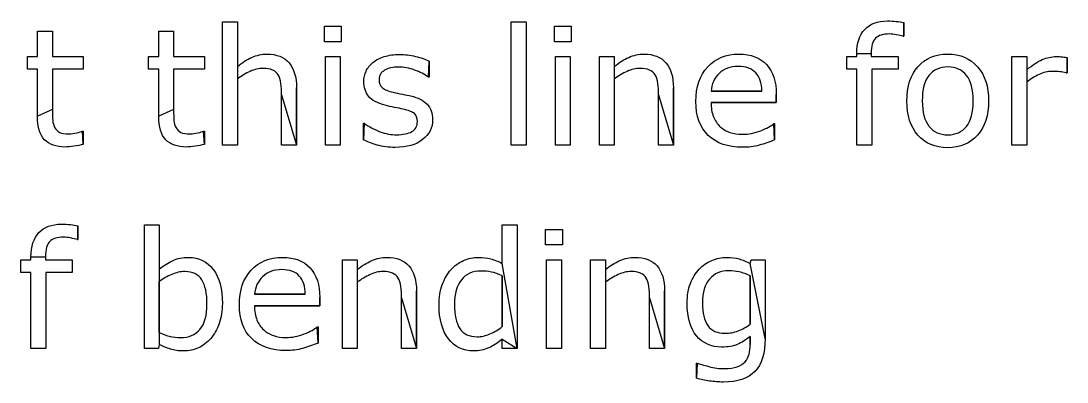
# Model space of a CAD drawing. Extents: x 90 to 629, y 114 to 572.
# Drawn here: x 504.7 to 582, y 396.4 to 423.1 of the extents above; entities that cross this region are included whole.
import ezdxf

# ---------------------------------------------------------------- set-up
doc = ezdxf.new("R2010")
doc.units = 0
doc.layers.add('Layer_1', color=7, linetype='CONTINUOUS')

msp = doc.modelspace()

# ---------------------------------------------------------------- linework, layer by layer
at = {"layer": 'Layer_1', "color": 7}
for points in [[(520.660893, 418.812935), (520.660893, 413.926223), (519.559333, 413.926223), (519.559333, 423.043407), (520.660893, 423.043407), (520.660893, 419.744575)], [(542.000725, 413.926223), (540.899165, 413.926223), (540.899165, 423.043407), (542.000725, 423.043407), (542.000725, 413.926223), (542.000725, 413.926223)], [(569.885525, 422.984807), (569.885525, 421.976995), (569.885493, 421.977)], [(505.895261, 416.064911), (505.895261, 419.545375), (505.151117, 419.545375), (505.151117, 420.471159), (505.895261, 420.471159), (505.895261, 422.352016), (506.996821, 422.352016), (506.996821, 420.471159), (509.270261, 420.471159), (509.270261, 419.545375), (506.996821, 419.545375), (506.996821, 416.562951)], [(514.848381, 416.064911), (514.848381, 419.545375), (514.104245, 419.545375), (514.104245, 420.471159), (514.848381, 420.471159), (514.848381, 422.352016), (515.949949, 422.352016), (515.949949, 420.471159), (518.223381, 420.471159), (518.223381, 419.545375), (515.949949, 419.545375), (515.949949, 416.562951)], [(528.336669, 421.566843), (527.094477, 421.566843), (527.094477, 422.709422), (528.336669, 422.709422), (528.336669, 421.566843), (528.336669, 421.566843)], [(545.328853, 421.566843), (544.086669, 421.566843), (544.086669, 422.709422), (545.328853, 422.709422), (545.328853, 421.566843), (545.328853, 421.566843)], [(569.885493, 421.977), (569.826933, 421.977)], [(528.266349, 413.926223), (527.164781, 413.926223), (527.164781, 420.471143), (528.266349, 420.471143), (528.266349, 413.926223), (528.266349, 413.926223)], [(545.258533, 413.926223), (544.156973, 413.926223), (544.156973, 420.471143), (545.258533, 420.471143), (545.258533, 413.926223), (545.258533, 413.926223)], [(548.504653, 418.812935), (548.504653, 413.926223), (547.403085, 413.926223), (547.403085, 420.471143), (548.504653, 420.471143), (548.504653, 419.744575)], [(567.489045, 420.693797), (567.489045, 420.471141), (569.475373, 420.471141), (569.475373, 419.545357), (567.524197, 419.545357), (567.524197, 413.926221), (566.422637, 413.926221), (566.422637, 419.545357), (565.678493, 419.545357), (565.678493, 420.471141), (566.422637, 420.471141), (566.422637, 420.687933)], [(578.973413, 418.572687), (578.973413, 413.926207), (577.871853, 413.926207), (577.871853, 420.471127), (578.973413, 420.471127), (578.973413, 419.504327)], [(534.828893, 420.137159), (534.828893, 418.959423), (534.770333, 418.959423)], [(581.955837, 420.400807), (581.955837, 419.269943), (581.955805, 419.269967)], [(581.955805, 419.269967), (581.897245, 419.269967)], [(525.031989, 418.174263), (525.031989, 413.926223), (525.031981, 413.926223)], [(552.875741, 418.174263), (552.875741, 413.926223), (552.875725, 413.926223)], [(525.031981, 413.926223), (523.930413, 413.926223), (523.930413, 417.652783)], [(552.875725, 413.926223), (551.774165, 413.926223), (551.774165, 417.652783)], [(555.653069, 417.928175), (559.403069, 417.928175), (559.403069, 417.928175)], [(560.475309, 417.682079), (560.475309, 417.084423), (560.475341, 417.084423)], [(560.475341, 417.084423), (555.653069, 417.084423)], [(575.024165, 417.195751), (575.024165, 417.195751)], [(576.160885, 417.195751), (576.160885, 417.195751)], [(535.086741, 415.812935), (535.086669, 415.812935)], [(529.971429, 414.318799), (529.971429, 415.555127), (530.030069, 415.555127)], [(560.287837, 415.525831), (560.346397, 415.525831), (560.346397, 414.324655)], [(509.211669, 414.975055), (509.270229, 414.975055), (509.270229, 413.984823), (509.270261, 413.984815)], [(518.164797, 414.975055), (518.223357, 414.975055), (518.223357, 413.984823), (518.223381, 413.984815)], [(508.877645, 407.984815), (508.877645, 406.976999), (508.877685, 406.976999)], [(514.895261, 399.230903), (514.824941, 398.926223), (513.793693, 398.926223), (513.793693, 408.043407), (514.895253, 408.043407), (514.895253, 404.785591)], [(540.219477, 405.207471), (540.219477, 408.043407), (541.321045, 408.043407), (541.321045, 398.926223), (541.321045, 398.926223)], [(544.672605, 406.566847), (543.430413, 406.566847), (543.430413, 407.709423), (544.672605, 407.709423), (544.672605, 406.566847), (544.672605, 406.566847)], [(508.877685, 406.976999), (508.819045, 406.976999)], [(506.481157, 405.693767), (506.481157, 405.471111), (508.467485, 405.471111), (508.467485, 404.545327), (506.516317, 404.545327), (506.516317, 398.926191), (505.414749, 398.926191), (505.414749, 404.545327), (504.670613, 404.545327), (504.670613, 405.471111), (505.414749, 405.471111), (505.414749, 405.687903)], [(529.520277, 403.812935), (529.520277, 398.926223), (528.418717, 398.926223), (528.418717, 405.471143), (529.520277, 405.471143), (529.520277, 404.744575)], [(544.602285, 398.926223), (543.500717, 398.926223), (543.500717, 405.471143), (544.602285, 405.471143), (544.602285, 398.926223), (544.602285, 398.926223)], [(547.848397, 403.812935), (547.848397, 398.926223), (546.746837, 398.926223), (546.746837, 405.471143), (547.848397, 405.471143), (547.848397, 404.744575)], [(558.547573, 405.189879), (558.617893, 405.471127), (559.649141, 405.471127), (559.649141, 399.670343), (559.649165, 399.670359)], [(540.219477, 400.537551), (540.219477, 404.293407)], [(558.547605, 400.725047), (558.547605, 404.293407)], [(514.895261, 403.859831), (514.895261, 400.109831)], [(521.926509, 402.928175), (525.676509, 402.928175), (525.676509, 402.928175)], [(526.748741, 402.682079), (526.748741, 402.084423), (526.748773, 402.084423)], [(533.891373, 403.174263), (533.891373, 398.926223), (533.891357, 398.926223)], [(552.219493, 403.174263), (552.219493, 398.926223), (552.219477, 398.926223)], [(518.416741, 402.219207), (518.416741, 402.219207)], [(519.553453, 402.248487), (519.553461, 402.248487)], [(526.748773, 402.084423), (521.926509, 402.084423)], [(533.891357, 398.926223), (532.789789, 398.926223), (532.789789, 402.652783)], [(552.219477, 398.926223), (551.117917, 398.926223), (551.117917, 402.652783)], [(526.561277, 400.525831), (526.619837, 400.525831), (526.619837, 399.324655)], [(540.219477, 400.537543), (540.219477, 400.537551)], [(558.547605, 400.725047), (558.547605, 400.725047)], [(541.321045, 398.926223), (540.219477, 398.926223), (540.219477, 399.611767)], [(558.547573, 399.219175), (558.547573, 399.816831)], [(554.574949, 396.728935), (554.574949, 397.853935), (554.633509, 397.853935)]]:
    msp.add_lwpolyline(points, close=True, dxfattribs=at)
for points in [[(567.002717, 422.475045), (567.389431, 422.893014), (567.948023, 423.101999), (568.678493, 423.101999)], [(568.678493, 423.101999), (568.924589, 423.101999), (569.145293, 423.090279), (569.340605, 423.066839)], [(569.340605, 423.066839), (569.539821, 423.043399), (569.721461, 423.016055), (569.885525, 422.984807)], [(566.422637, 420.687933), (566.422637, 421.465279), (566.615997, 422.060983), (567.002717, 422.475045)], [(568.836701, 422.141061), (568.364045, 422.141061), (568.020293, 422.035592), (567.805445, 421.824655)], [(569.352325, 422.082469), (569.157013, 422.12153), (568.985138, 422.141061), (568.836701, 422.141061)], [(569.826933, 421.977), (569.705839, 422.012157), (569.547637, 422.047314), (569.352325, 422.082469)], [(567.805445, 421.824655), (567.594511, 421.617623), (567.489045, 421.240671), (567.489045, 420.693797)], [(521.727301, 420.412551), (522.094485, 420.572705), (522.471437, 420.652783), (522.858157, 420.652783)], [(522.858157, 420.652783), (523.565191, 420.652783), (524.104255, 420.439892), (524.475349, 420.014111)], [(530.674597, 420.031687), (530.893349, 420.215281), (531.170693, 420.359812), (531.506629, 420.465279)], [(531.506629, 420.465279), (531.846474, 420.574655), (532.225381, 420.629343), (532.643349, 420.629343)], [(532.643349, 420.629343), (533.033973, 420.629343), (533.428503, 420.580516), (533.826941, 420.482863)], [(533.826941, 420.482863), (534.229282, 420.389108), (534.563266, 420.273873), (534.828893, 420.137159)], [(549.571061, 420.412551), (549.938245, 420.572705), (550.315197, 420.652783), (550.701917, 420.652783)], [(550.701917, 420.652783), (551.408946, 420.652783), (551.948007, 420.439892), (552.319101, 420.014111)], [(555.406949, 419.709423), (555.992885, 420.338329), (556.762415, 420.652783), (557.715541, 420.652783)], [(557.715541, 420.652783), (558.598351, 420.652783), (559.278039, 420.394969), (559.754605, 419.879343)], [(570.934325, 419.721143), (571.481199, 420.342236), (572.217527, 420.652783), (573.143309, 420.652783)], [(573.143309, 420.652783), (574.061277, 420.652783), (574.793698, 420.342236), (575.340573, 419.721143)], [(580.127717, 420.248471), (580.463653, 420.396908), (580.805447, 420.471127), (581.153101, 420.471127)], [(581.153101, 420.471127), (581.344509, 420.471127), (581.483181, 420.46526), (581.569117, 420.453527)], [(581.569117, 420.453527), (581.655058, 420.44574), (581.783965, 420.428167), (581.955837, 420.400807)], [(520.660893, 419.744575), (521.004642, 420.029732), (521.360111, 420.252391), (521.727301, 420.412551)], [(524.475349, 420.014111), (524.846442, 419.588329), (525.031989, 418.975047), (525.031989, 418.174263)], [(530.164829, 419.393015), (530.278109, 419.631297), (530.448031, 419.844188), (530.674597, 420.031687)], [(532.561349, 419.697703), (532.159002, 419.697703), (531.819157, 419.619577), (531.541813, 419.463327)], [(533.744941, 419.480903), (533.342599, 419.625436), (532.948069, 419.697703), (532.561349, 419.697703)], [(548.504653, 419.744575), (548.848402, 420.029732), (549.203871, 420.252391), (549.571061, 420.412551)], [(552.319101, 420.014111), (552.690194, 419.588329), (552.875741, 418.975047), (552.875741, 418.174263)], [(554.533901, 417.160591), (554.533901, 418.230905), (554.824917, 419.080516), (555.406949, 419.709423)], [(557.656981, 419.744575), (557.067135, 419.744575), (556.596431, 419.570748), (556.244869, 419.223095)], [(558.963621, 419.269967), (558.678463, 419.586372), (558.242917, 419.744575), (557.656981, 419.744575)], [(559.754605, 419.879343), (560.235074, 419.363716), (560.475309, 418.631295), (560.475309, 417.682079)], [(570.119869, 417.195751), (570.119869, 418.262156), (570.391354, 419.103953), (570.934325, 419.721143)], [(573.143309, 419.703559), (572.54565, 419.703559), (572.080805, 419.496529), (571.748773, 419.082471)], [(574.526117, 419.082471), (574.194085, 419.496529), (573.733149, 419.703559), (573.143309, 419.703559)], [(575.340573, 419.721143), (575.887447, 419.103953), (576.160885, 418.262156), (576.160885, 417.195751)], [(578.973413, 419.504327), (579.410917, 419.855889), (579.795685, 420.103937), (580.127717, 420.248471)], [(521.604253, 419.381295), (521.276125, 419.232857), (520.961671, 419.043404), (520.660893, 418.812935)], [(522.547613, 419.603951), (522.246829, 419.603951), (521.932375, 419.529732), (521.604253, 419.381295)], [(523.262453, 419.480903), (523.078858, 419.562935), (522.840578, 419.603951), (522.547613, 419.603951)], [(523.684333, 419.117623), (523.586674, 419.281687), (523.446047, 419.40278), (523.262453, 419.480903)], [(523.877693, 418.496535), (523.842546, 418.762156), (523.778093, 418.969185), (523.684333, 419.117623)], [(530.000765, 418.631295), (530.000765, 418.900825), (530.055453, 419.154732), (530.164829, 419.393015)], [(531.541813, 419.463327), (531.264469, 419.310985), (531.125797, 419.082471), (531.125797, 418.777783)], [(534.770333, 418.959423), (534.489079, 419.166452), (534.147282, 419.340279), (533.744941, 419.480903)], [(549.448013, 419.381295), (549.119885, 419.232857), (548.805431, 419.043404), (548.504653, 418.812935)], [(550.391373, 419.603951), (550.090589, 419.603951), (549.776135, 419.529732), (549.448013, 419.381295)], [(551.106213, 419.480903), (550.922618, 419.562935), (550.684338, 419.603951), (550.391373, 419.603951)], [(551.528085, 419.117623), (551.430431, 419.281687), (551.289807, 419.40278), (551.106213, 419.480903)], [(551.721445, 418.496535), (551.686298, 418.762156), (551.621845, 418.969185), (551.528085, 419.117623)], [(556.244869, 419.223095), (555.89721, 418.875436), (555.699943, 418.443796), (555.653069, 417.928175)], [(559.403069, 417.928175), (559.399335, 418.506297), (559.252853, 418.953561), (558.963621, 419.269967)], [(571.748773, 419.082471), (571.42065, 418.672311), (571.256589, 418.043404), (571.256589, 417.195751)], [(575.024165, 417.195751), (575.024165, 418.043404), (574.858149, 418.672311), (574.526117, 419.082471)], [(579.887477, 419.152767), (579.571071, 419.004329), (579.266383, 418.810969), (578.973413, 418.572687)], [(580.871853, 419.381279), (580.532007, 419.381279), (580.203882, 419.305108), (579.887477, 419.152767)], [(581.416773, 419.351999), (581.264431, 419.371519), (581.082791, 419.381279), (580.871853, 419.381279)], [(581.897245, 419.269967), (581.733181, 419.309007), (581.573023, 419.336351), (581.416773, 419.351999)], [(523.930413, 417.652783), (523.930413, 417.953561), (523.912839, 418.234812), (523.877693, 418.496535)], [(530.358189, 417.541455), (530.119906, 417.838329), (530.000765, 418.201609), (530.000765, 418.631295)], [(531.125797, 418.777783), (531.125797, 418.508252), (531.209783, 418.305127), (531.377757, 418.168407)], [(531.377757, 418.168407), (531.541815, 418.031687), (531.807439, 417.920359), (532.174629, 417.834423)], [(551.774165, 417.652783), (551.774165, 417.953561), (551.756591, 418.234812), (551.721445, 418.496535)], [(531.582797, 416.873487), (531.008578, 417.025828), (530.600375, 417.248484), (530.358189, 417.541455)], [(532.174629, 417.834423), (532.377754, 417.787543), (532.604317, 417.740668), (532.854317, 417.693799)], [(532.854317, 417.693799), (533.108221, 417.646919), (533.319157, 417.603951), (533.487125, 417.564895)], [(533.487125, 417.564895), (533.998847, 417.447705), (534.393381, 417.246532), (534.670725, 416.961375)], [(532.268349, 416.721143), (532.018349, 416.768023), (531.789831, 416.818804), (531.582797, 416.873487)], [(532.883581, 416.598095), (532.72733, 416.633241), (532.522253, 416.674257), (532.268349, 416.721143)], [(533.739053, 416.258247), (533.590615, 416.391063), (533.305458, 416.504345), (532.883581, 416.598095)], [(534.670725, 416.961375), (534.948069, 416.672313), (535.086741, 416.2895), (535.086741, 415.812935)], [(555.447965, 414.652783), (554.838589, 415.242628), (554.533901, 416.078564), (554.533901, 417.160591)], [(555.653069, 417.084423), (555.653069, 416.682076), (555.713615, 416.330513), (555.834709, 416.029735)], [(570.934325, 414.670359), (570.391354, 415.287548), (570.119869, 416.129345), (570.119869, 417.195751)], [(571.256589, 417.195751), (571.256589, 416.375436), (571.422605, 415.752388), (571.754637, 415.326607)], [(574.520261, 415.320751), (574.856197, 415.742623), (575.024165, 416.367623), (575.024165, 417.195751)], [(576.160885, 417.195751), (576.160885, 416.129345), (575.887447, 415.287548), (575.340573, 414.670359)], [(506.416741, 414.336391), (506.069087, 414.695767), (505.895261, 415.27194), (505.895261, 416.064911)], [(506.996821, 416.562951), (506.996821, 416.219201), (507.004634, 415.949671), (507.020261, 415.754359)], [(515.369869, 414.336391), (515.02221, 414.695767), (514.848381, 415.27194), (514.848381, 416.064911)], [(515.949949, 416.562951), (515.949949, 416.219201), (515.957762, 415.949671), (515.973389, 415.754359)], [(533.961709, 415.672311), (533.961709, 415.930124), (533.88749, 416.125436), (533.739053, 416.258247)], [(535.086669, 415.812935), (535.086669, 415.215281), (534.838621, 414.725047), (534.342525, 414.342231)], [(555.834709, 416.029735), (555.955807, 415.73286), (556.121823, 415.488719), (556.332757, 415.297311)], [(507.020261, 415.754359), (507.035887, 415.562951), (507.090575, 415.383263), (507.184325, 415.215295)], [(507.184325, 415.215295), (507.270261, 415.059044), (507.387447, 414.943809), (507.535885, 414.869591)], [(515.973389, 415.754359), (515.989015, 415.562951), (516.043703, 415.383263), (516.137453, 415.215295)], [(516.137453, 415.215295), (516.223394, 415.059044), (516.340583, 414.943809), (516.489021, 414.869591)], [(530.030069, 415.555127), (530.377722, 415.293409), (530.764439, 415.084425), (531.190221, 414.928175)], [(533.551549, 414.934031), (533.824989, 415.090281), (533.961709, 415.336375), (533.961709, 415.672311)], [(556.332757, 415.297311), (556.535882, 415.109812), (556.776117, 414.969188), (557.053461, 414.875439)], [(559.321045, 414.998487), (559.774165, 415.178172), (560.096429, 415.353953), (560.287837, 415.525831)], [(571.754637, 415.326607), (572.086669, 414.904735), (572.549559, 414.693799), (573.143309, 414.693799)], [(573.143309, 414.693799), (573.729245, 414.693799), (574.188229, 414.902783), (574.520261, 415.320751)], [(507.940181, 413.797327), (507.272213, 413.797327), (506.764399, 413.977015), (506.416741, 414.336391)], [(507.535885, 414.869591), (507.688226, 414.799281), (507.918695, 414.764127), (508.227293, 414.764127)], [(508.227293, 414.764127), (508.406978, 414.764127), (508.594477, 414.789513), (508.789789, 414.840287)], [(508.789789, 414.840287), (508.985101, 414.894975), (509.125727, 414.939897), (509.211669, 414.975055)], [(516.893309, 413.797327), (516.225341, 413.797327), (515.717527, 413.977015), (515.369869, 414.336391)], [(516.489021, 414.869591), (516.641362, 414.799281), (516.871829, 414.764127), (517.180421, 414.764127)], [(517.180421, 414.764127), (517.360111, 414.764127), (517.547613, 414.789513), (517.742925, 414.840287)], [(517.742925, 414.840287), (517.938237, 414.894975), (518.078861, 414.939897), (518.164797, 414.975055)], [(530.985101, 413.937935), (530.582759, 414.055124), (530.244869, 414.182079), (529.971429, 414.318799)], [(531.190221, 414.928175), (531.616002, 414.775828), (532.024205, 414.699655), (532.414829, 414.699655)], [(534.342525, 414.342231), (533.850338, 413.95942), (533.176511, 413.768015), (532.321045, 413.768015)], [(532.414829, 414.699655), (532.899207, 414.699655), (533.278114, 414.77778), (533.551549, 414.934031)], [(557.990933, 413.773879), (556.904991, 413.773879), (556.057335, 414.066847), (555.447965, 414.652783)], [(557.053461, 414.875439), (557.334714, 414.781689), (557.643309, 414.734815), (557.979245, 414.734815)], [(557.979245, 414.734815), (558.424557, 414.734815), (558.871823, 414.822705), (559.321045, 414.998487)], [(560.346397, 414.324655), (559.975303, 414.168404), (559.596397, 414.037545), (559.209677, 413.932079)], [(573.143309, 413.744575), (572.217527, 413.744575), (571.481199, 414.053169), (570.934325, 414.670359)], [(575.340573, 414.670359), (574.793698, 414.053169), (574.061277, 413.744575), (573.143309, 413.744575)], [(508.590573, 413.850047), (508.348386, 413.8149), (508.131589, 413.797327), (507.940181, 413.797327)], [(509.270261, 413.984815), (509.063226, 413.930127), (508.836663, 413.885204), (508.590573, 413.850047)], [(517.543701, 413.850047), (517.301509, 413.8149), (517.084711, 413.797327), (516.893309, 413.797327)], [(518.223381, 413.984815), (518.016351, 413.930127), (517.789791, 413.885204), (517.543701, 413.850047)], [(532.321045, 413.768015), (531.836666, 413.768015), (531.391351, 413.824655), (530.985101, 413.937935)], [(559.209677, 413.932079), (558.822962, 413.826612), (558.416714, 413.773879), (557.990933, 413.773879)], [(505.994829, 407.475015), (506.381549, 407.892983), (506.940143, 408.101967), (507.670613, 408.101967)], [(507.670613, 408.101967), (507.916703, 408.101967), (508.137405, 408.09026), (508.332717, 408.066847)], [(508.332717, 408.066847), (508.531938, 408.043433), (508.713581, 408.016089), (508.877645, 407.984815)], [(505.414749, 405.687903), (505.414749, 406.465247), (505.608109, 407.060951), (505.994829, 407.475015)], [(506.797565, 406.824623), (506.586626, 406.617593), (506.481157, 406.240641), (506.481157, 405.693767)], [(507.828813, 407.141031), (507.356157, 407.141031), (507.012407, 407.035561), (506.797565, 406.824623)], [(508.344437, 407.082471), (508.149125, 407.121511), (507.97725, 407.141031), (507.828813, 407.141031)], [(508.819045, 406.976999), (508.697951, 407.012145), (508.539749, 407.047303), (508.344437, 407.082471)], [(514.895253, 404.785591), (515.203845, 405.0395), (515.53197, 405.246532), (515.879629, 405.406687)], [(515.879629, 405.406687), (516.227282, 405.570751), (516.617906, 405.652783), (517.051501, 405.652783)], [(517.051501, 405.652783), (517.824941, 405.652783), (518.434317, 405.355908), (518.879629, 404.762159)], [(521.680381, 404.709423), (522.266322, 405.338329), (523.035855, 405.652783), (523.988981, 405.652783)], [(523.988981, 405.652783), (524.871791, 405.652783), (525.551477, 405.394969), (526.028037, 404.879343)], [(529.520277, 404.744575), (529.864026, 405.029732), (530.219495, 405.252391), (530.586685, 405.412551)], [(530.586685, 405.412551), (530.953869, 405.572705), (531.330821, 405.652783), (531.717541, 405.652783)], [(531.717541, 405.652783), (532.42457, 405.652783), (532.963631, 405.439892), (533.334725, 405.014111)], [(533.334725, 405.014111), (533.705823, 404.588329), (533.891373, 403.975047), (533.891373, 403.174263)], [(536.440181, 404.738719), (536.705807, 405.035593), (537.014402, 405.262156), (537.365965, 405.418407)], [(537.365965, 405.418407), (537.721431, 405.574657), (538.088618, 405.652783), (538.467525, 405.652783)], [(538.467525, 405.652783), (538.811274, 405.652783), (539.115962, 405.615673), (539.381589, 405.541455)], [(539.381589, 405.541455), (539.647215, 405.47114), (539.926511, 405.359812), (540.219477, 405.207471)], [(547.848397, 404.744575), (548.192151, 405.029732), (548.547621, 405.252391), (548.914805, 405.412551)], [(548.914805, 405.412551), (549.281994, 405.572705), (549.658949, 405.652783), (550.045669, 405.652783)], [(550.045669, 405.652783), (550.752698, 405.652783), (551.291759, 405.439892), (551.662853, 405.014111)], [(551.662853, 405.014111), (552.033946, 404.588329), (552.219493, 403.975047), (552.219493, 403.174263)], [(554.774133, 404.773863), (555.028042, 405.051207), (555.336637, 405.266049), (555.699917, 405.418391)], [(555.699917, 405.418391), (556.063197, 405.574641), (556.424525, 405.652767), (556.783901, 405.652767)], [(556.783901, 405.652767), (557.162807, 405.652767), (557.479213, 405.613703), (557.733117, 405.535575)], [(557.733117, 405.535575), (557.99093, 405.461356), (558.262415, 405.346124), (558.547573, 405.189879)], [(515.809325, 404.393031), (515.481197, 404.256311), (515.176509, 404.078577), (514.895261, 403.859831)], [(516.781981, 404.603967), (516.461666, 404.603967), (516.137447, 404.533655), (515.809325, 404.393031)], [(518.030029, 403.994591), (517.772215, 404.400841), (517.356199, 404.603967), (516.781981, 404.603967)], [(518.879629, 404.762159), (519.328845, 404.168409), (519.553453, 403.330519), (519.553453, 402.248487)], [(520.807341, 402.160591), (520.807341, 403.230905), (521.098354, 404.080516), (521.680381, 404.709423)], [(522.518309, 404.223095), (522.17065, 403.875436), (521.973383, 403.443796), (521.926509, 402.928175)], [(523.930413, 404.744575), (523.340573, 404.744575), (522.869871, 404.570748), (522.518309, 404.223095)], [(525.237053, 404.269967), (524.951901, 404.586372), (524.516354, 404.744575), (523.930413, 404.744575)], [(525.676509, 402.928175), (525.672775, 403.506297), (525.52629, 403.953561), (525.237053, 404.269967)], [(526.028037, 404.879343), (526.508506, 404.363716), (526.748741, 403.631295), (526.748741, 402.682079)], [(530.463637, 404.381295), (530.135509, 404.232857), (529.821055, 404.043404), (529.520277, 403.812935)], [(531.406997, 404.603951), (531.106213, 404.603951), (530.791759, 404.529732), (530.463637, 404.381295)], [(532.121837, 404.480903), (531.938242, 404.562935), (531.699962, 404.603951), (531.406997, 404.603951)], [(532.543717, 404.117623), (532.446058, 404.281687), (532.305431, 404.40278), (532.121837, 404.480903)], [(535.795653, 403.631295), (535.955807, 404.064889), (536.17065, 404.434031), (536.440181, 404.738719)], [(538.655029, 404.644959), (538.037839, 404.644959), (537.55737, 404.430116), (537.213621, 404.000431)], [(539.422605, 404.568799), (539.188231, 404.619572), (538.932373, 404.644959), (538.655029, 404.644959)], [(540.219477, 404.293407), (539.922602, 404.426217), (539.656978, 404.518015), (539.422605, 404.568799)], [(548.791757, 404.381295), (548.463634, 404.232857), (548.149181, 404.043404), (547.848397, 403.812935)], [(549.735117, 404.603951), (549.434338, 404.603951), (549.119885, 404.529732), (548.791757, 404.381295)], [(550.449965, 404.480903), (550.26637, 404.562935), (550.028087, 404.603951), (549.735117, 404.603951)], [(550.871837, 404.117623), (550.774183, 404.281687), (550.633559, 404.40278), (550.449965, 404.480903)], [(554.123741, 403.713311), (554.283901, 404.123465), (554.500698, 404.476983), (554.774133, 404.773863)], [(556.977293, 404.662551), (556.371821, 404.662551), (555.895258, 404.459425), (555.547605, 404.053175)], [(557.727293, 404.574655), (557.477293, 404.633252), (557.227293, 404.662551), (556.977293, 404.662551)], [(558.547605, 404.293407), (558.254634, 404.426217), (557.981197, 404.519967), (557.727293, 404.574655)], [(518.416741, 402.219207), (518.416741, 403.000455), (518.287837, 403.592249), (518.030029, 403.994591)], [(532.737069, 403.496535), (532.701922, 403.762156), (532.637471, 403.969185), (532.543717, 404.117623)], [(532.789789, 402.652783), (532.789789, 402.953561), (532.772215, 403.234812), (532.737069, 403.496535)], [(535.561277, 402.148879), (535.561277, 402.703561), (535.639402, 403.1977), (535.795653, 403.631295)], [(537.213621, 404.000431), (536.869871, 403.57074), (536.697997, 402.961364), (536.697997, 402.172303)], [(551.065197, 403.496535), (551.03005, 403.762156), (550.965597, 403.969185), (550.871837, 404.117623)], [(551.117917, 402.652783), (551.117917, 402.953561), (551.100343, 403.234812), (551.065197, 403.496535)], [(553.889365, 402.260191), (553.889365, 402.822687), (553.96749, 403.30706), (554.123741, 403.713311)], [(555.547605, 404.053175), (555.199946, 403.646924), (555.026117, 403.057079), (555.026117, 402.283639)], [(517.895261, 400.332487), (518.242914, 400.734828), (518.416741, 401.363735), (518.416741, 402.219207)], [(519.553461, 402.248487), (519.553461, 401.701612), (519.475335, 401.209423), (519.319085, 400.771919)], [(521.721397, 399.652783), (521.112026, 400.242628), (520.807341, 401.078564), (520.807341, 402.160591)], [(521.926509, 402.084423), (521.926509, 401.682076), (521.987055, 401.330513), (522.108149, 401.029735)], [(536.246821, 399.646919), (535.789791, 400.248481), (535.561277, 401.082468), (535.561277, 402.148879)], [(536.697997, 402.172303), (536.697997, 401.394959), (536.830807, 400.803161), (537.096429, 400.396911)], [(554.574917, 399.869559), (554.117882, 400.435969), (553.889365, 401.232847), (553.889365, 402.260191)], [(555.026117, 402.283639), (555.026117, 401.549265), (555.155023, 400.992625), (555.412837, 400.613719)], [(519.319085, 400.771919), (519.166743, 400.33442), (518.959714, 399.967233), (518.697997, 399.670359)], [(522.108149, 401.029735), (522.229242, 400.73286), (522.395258, 400.488719), (522.606197, 400.297311)], [(525.594477, 399.998487), (526.047602, 400.178172), (526.369869, 400.353953), (526.561277, 400.525831)], [(537.096429, 400.396911), (537.362055, 399.994569), (537.787837, 399.793399), (538.373773, 399.793399)], [(539.322997, 399.998479), (539.643306, 400.139103), (539.942133, 400.318791), (540.219477, 400.537543)], [(555.412837, 400.613719), (555.67065, 400.234812), (556.098386, 400.045359), (556.696045, 400.045359)], [(557.656981, 400.226999), (557.981199, 400.352001), (558.278074, 400.518017), (558.547605, 400.725047)], [(514.895261, 400.109831), (515.207762, 399.969207), (515.475341, 399.871551), (515.697997, 399.816863)], [(515.697997, 399.816863), (515.924557, 399.762175), (516.180415, 399.734831), (516.465573, 399.734831)], [(516.465573, 399.734831), (517.074949, 399.734831), (517.551511, 399.934049), (517.895261, 400.332487)], [(518.697997, 399.670359), (518.420653, 399.361767), (518.115965, 399.129345), (517.783933, 398.973095)], [(524.264365, 398.773879), (523.178429, 398.773879), (522.330773, 399.066847), (521.721397, 399.652783)], [(522.606197, 400.297311), (522.809322, 400.109812), (523.049557, 399.969188), (523.326901, 399.875439)], [(523.326901, 399.875439), (523.608149, 399.781689), (523.916743, 399.734815), (524.252685, 399.734815)], [(524.252685, 399.734815), (524.697997, 399.734815), (525.145261, 399.822705), (525.594477, 399.998487)], [(538.110101, 398.744575), (537.328853, 398.744575), (536.707759, 399.045356), (536.246821, 399.646919)], [(538.373773, 399.793399), (538.686274, 399.793399), (539.002682, 399.861759), (539.322997, 399.998479)], [(540.219477, 399.611767), (539.903071, 399.338327), (539.572994, 399.125436), (539.229245, 398.973095)], [(556.438197, 399.025815), (555.656949, 399.025815), (555.035855, 399.307063), (554.574917, 399.869559)], [(556.696045, 400.045359), (557.016354, 400.045359), (557.336666, 400.105905), (557.656981, 400.226999)], [(558.547573, 399.816831), (558.215541, 399.551204), (557.897181, 399.351985), (557.592493, 399.219175)], [(559.649165, 399.670359), (559.649165, 398.560983), (559.397213, 397.746529), (558.893309, 397.226999)], [(515.715573, 398.879343), (515.438229, 398.965279), (515.164791, 399.082465), (514.895261, 399.230903)], [(516.688229, 398.744575), (516.317135, 398.744575), (515.992917, 398.789497), (515.715573, 398.879343)], [(517.783933, 398.973095), (517.451901, 398.820748), (517.086666, 398.744575), (516.688229, 398.744575)], [(525.483117, 398.932079), (525.096397, 398.826612), (524.690146, 398.773879), (524.264365, 398.773879)], [(526.619837, 399.324655), (526.248743, 399.168404), (525.869837, 399.037545), (525.483117, 398.932079)], [(539.229245, 398.973095), (538.885495, 398.820748), (538.512447, 398.744575), (538.110101, 398.744575)], [(557.592493, 399.219175), (557.291714, 399.090268), (556.906949, 399.025815), (556.438197, 399.025815)], [(558.459677, 398.498471), (558.518274, 398.713313), (558.547573, 398.953548), (558.547573, 399.219175)], [(558.166709, 397.947687), (558.303429, 398.100033), (558.401085, 398.283628), (558.459677, 398.498471)], [(554.633509, 397.853935), (554.813194, 397.783625), (555.098351, 397.697689), (555.488981, 397.596127)], [(555.488981, 397.596127), (555.879605, 397.490655), (556.270229, 397.437919), (556.660853, 397.437919)], [(556.660853, 397.437919), (557.03585, 397.437919), (557.346397, 397.482841), (557.592493, 397.572687)], [(557.592493, 397.572687), (557.838589, 397.662532), (558.029994, 397.787532), (558.166709, 397.947687)], [(555.547605, 396.523863), (555.219477, 396.570743), (554.895258, 396.6391), (554.574949, 396.728935)], [(556.567133, 396.447703), (556.219479, 396.447703), (555.879637, 396.473089), (555.547605, 396.523863)], [(558.893309, 397.226999), (558.389399, 396.707468), (557.614007, 396.447703), (556.567133, 396.447703)]]:
    msp.add_open_spline(points, degree=3, dxfattribs=at)

doc.saveas('drawing.dxf')
